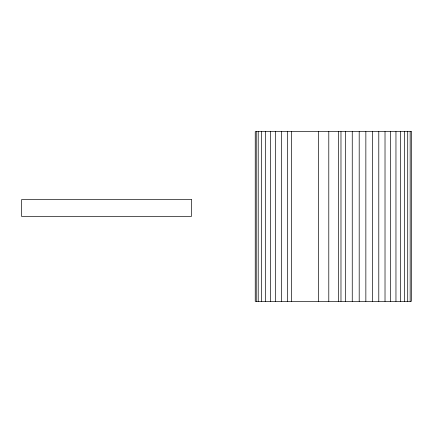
<?xml version="1.0" encoding="UTF-8"?>
<svg xmlns="http://www.w3.org/2000/svg" width="433" height="433" viewBox="0 0 433 433"><rect width="100%" height="100%" fill="white"/><g stroke="black" fill="none" stroke-linecap="round" stroke-linejoin="round"><path stroke-width="0.65" d="M410.17 131.654L410.17 301.346M407.713 131.654L407.713 301.346M404.655 131.654L404.655 301.346M400.444 131.654L400.444 301.346M395.957 131.654L395.957 301.346M390.534 131.654L390.534 301.346M385.018 131.654L385.018 301.346M378.788 131.654L378.788 301.346M372.569 131.654L372.569 301.346M365.853 131.654L365.853 301.346M359.195 131.654L359.195 301.346M352.251 131.654L352.251 301.346M345.399 131.654L345.399 301.346M340.977 131.654L340.977 301.346M338.66 131.654L338.66 301.346M328.793 131.654L328.793 301.346M318.612 131.654L318.612 301.346M291.463 131.654L291.463 301.346M287.328 131.654L287.328 301.346M281.52 131.654L281.52 301.346M275.632 131.654L275.632 301.346M270.452 131.654L270.452 301.346M265.413 131.654L265.413 301.346M261.559 131.654L261.559 301.346M258.203 131.654L258.203 301.346M256.233 131.654L256.233 301.346M411.35 131.654L255.237 131.654L255.237 301.346L411.35 301.346L411.323 131.654M191.343 199.532L21.65 199.532L21.65 216.5L191.343 216.5L191.343 199.532"/></g></svg>
